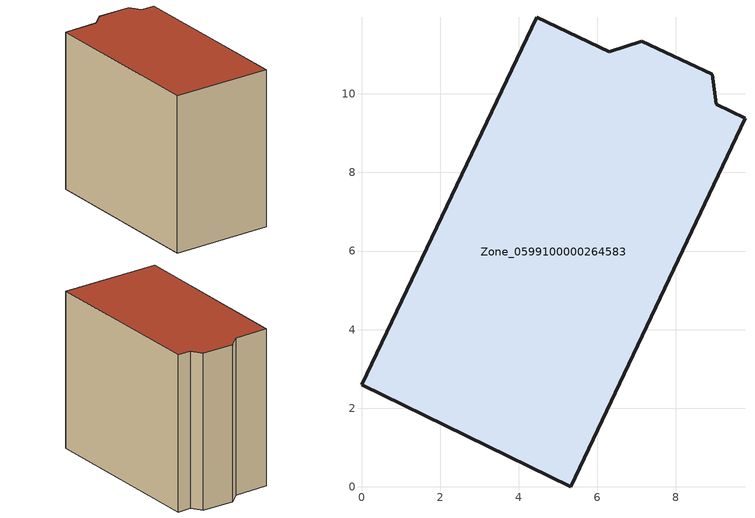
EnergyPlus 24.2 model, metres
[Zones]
Zone_0599100000264583
 floor ground (C_G): 9.76,9.38 5.32,0 0,2.6 4.46,11.95 6.3,11.07 7.13,11.34 8.92,10.5 9.03,9.74 z0
 wall outside (C_F): 5.32,0 9.76,9.38 9.03,9.74 8.92,10.5 7.13,11.34 6.3,11.07 4.46,11.95 0,2.6 5.32,0 z0:9.4
 roof outside (C_R): 7.13,11.34 6.3,11.07 4.46,11.95 0,2.6 5.32,0 9.76,9.38 9.03,9.74 8.92,10.5 z9.4
[BUILDING]
Pand.0599100000264583: North Axis=0; Terrain=City; Loads Convergence Tolerance Value=0.04; Temperature Convergence Tolerance Value=0.4; Solar Distribution=FullExterior; Maximum Number of Warmup Days=25; Minimum Number of Warmup Days=1
[Site:Location]
Rotterdam.The.Hague.AP_ZH_NLD Design_Conditions: Latitude=51.96; Longitude=4.45; Time Zone=1; Elevation=-4.5
[SITE:GROUNDTEMPERATURE:BUILDINGSURFACE]
18, 18, 18, 18, 18, 18, 18, 18, 18, 18, 18, 18
[MATERIAL] Thermal Absorptance=0.9; Solar Absorptance=0.7; Visible Absorptance=0.7
Name | Roughness | Thickness | Conductivity | Density | Specific Heat
G.TI.1946 | MediumSmooth | 0.15 | 1 | 540 | 1210
F.TI.1946 | Rough | 0.3 | 0.857143 | 1920 | 840
R.TI.1946 | MediumRough | 0.2 | 0.1 | 1500 | 1000
[CONSTRUCTION]
C_G: G.TI.1946
C_F: F.TI.1946
C_R: R.TI.1946
[ZONE]
Zone_0599100000264583: Type=1; Multiplier=1; Ceiling Height=Autocalculate; Volume=Autocalculate; Floor Area=autocalculate; Part of Total Floor Area=Yes
[ZONEINFILTRATION:DESIGNFLOWRATE]
Infil_Zone_0599100000264583: Zone or ZoneList or Space or SpaceList=Zone_0599100000264583; Schedule=AlwaysOn; Design Flow Rate Calculation Method=Flow/Area; Flow Rate per Floor Area=0.003; Constant Term Coefficient=1; Temperature Term Coefficient=0; Velocity Term Coefficient=0; Velocity Squared Term Coefficient=0
[HVACTEMPLATE:ZONE:IDEALLOADSAIRSYSTEM]
Zone_0599100000264583: Maximum Heating Supply Air Temperature=50; Minimum Cooling Supply Air Temperature=13; Maximum Heating Supply Air Humidity Ratio=0.0156; Minimum Cooling Supply Air Humidity Ratio=0.0077; Heating Limit=NoLimit; Cooling Limit=NoLimit; Dehumidification Control Type=ConstantSensibleHeatRatio; Cooling Sensible Heat Ratio=0.7; Dehumidification Setpoint=60; Humidification Control Type=None; Humidification Setpoint=30; Outdoor Air Method=None; Outdoor Air Flow Rate per Person=0.00944; Outdoor Air Flow Rate per Zone Floor Area=0; Outdoor Air Flow Rate per Zone=0; Demand Controlled Ventilation Type=None; Outdoor Air Economizer Type=NoEconomizer; Heat Recovery Type=None; Sensible Heat Recovery Effectiveness=0.7; Latent Heat Recovery Effectiveness=0.65
[ZONECONTROL:THERMOSTAT]
ThermostatControl_Zone_0599100000264583: Zone or ZoneList=Zone_0599100000264583; Control Type Schedule=DualSetpointControlType; Control 1=Thermostat_Zone_0599100000264583; Temperature Difference Between Cutout And Setpoint=0
[THERMOSTATSETPOINT:DUALSETPOINT]
Thermostat_Zone_0599100000264583: Heating Setpoint Temperature Schedule=HeatingSetpoint_Zone_0599100000264583; Cooling Setpoint Temperature Schedule=CoolingSetpoint_Zone_0599100000264583
[SCHEDULE:COMPACT]
HeatingSetpoint_Zone_0599100000264583: Through: 12/31, For: AllDays, Until: 24:00, 21
CoolingSetpoint_Zone_0599100000264583: Through: 12/31, For: AllDays, Until: 24:00, 24
DualSetpointControlType: Through: 12/31, For: AllDays, Until: 24:00, 4
AlwaysOn: Through: 12/31, For: AllDays, Until: 24:00, 1
